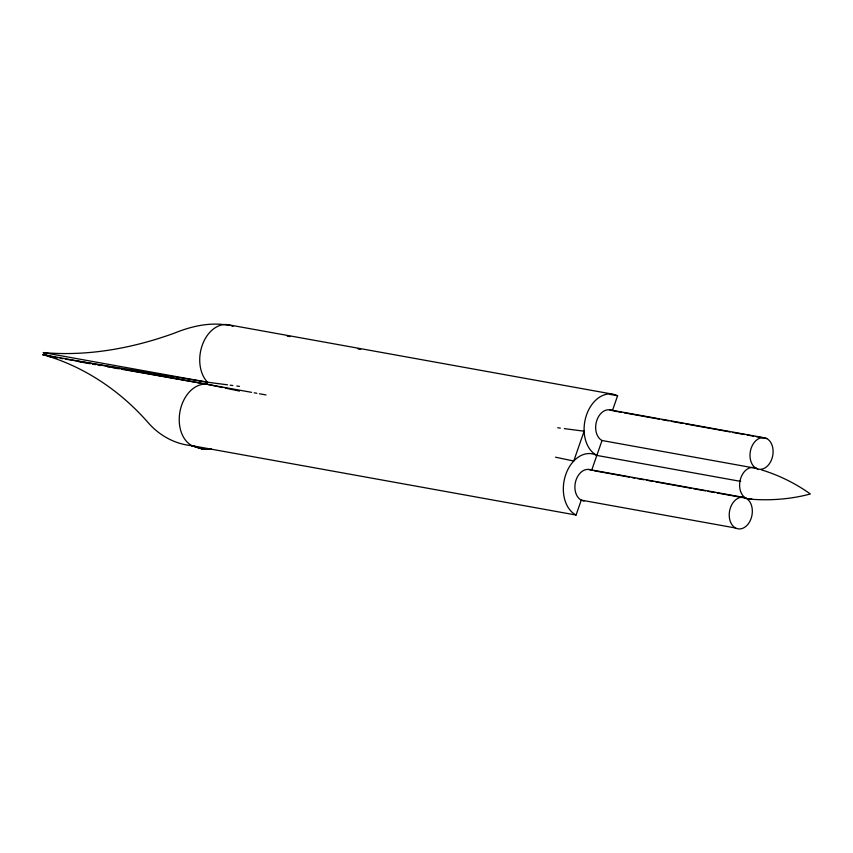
<?xml version="1.0" encoding="UTF-8"?>
<svg xmlns="http://www.w3.org/2000/svg" width="853" height="853" viewBox="0 0 853 853"><rect width="100%" height="100%" fill="white"/><g stroke="black" fill="none" stroke-linecap="round" stroke-linejoin="round"><path stroke-width="1.28" d="M121.68 369.264L206.789 384.245L207.492 382.208A31.934 22.786 -79.8 0 1 202.737 343.908A31.934 22.786 -79.8 0 1 229.852 325.057M210.606 448.742L203.377 449.2L191.968 445.682A31.934 22.786 -79.8 0 1 180.505 409.109A31.934 22.786 -79.8 0 1 207.034 384.287L207.737 382.261L227.548 384.831M251.603 392.337L42.65 354.603C83.647 366.033 120.284 390.759 148.177 422.672C159.223 435.435 175.046 444.221 191.968 445.682L576.063 515.041L581.256 500.135L735.595 528.007M609.724 394.363L617.593 395.792L612.401 410.698A15.972 11.388 -79.8 0 0 596.876 420.23A15.972 11.388 -79.8 0 0 602.026 440.511L591.641 470.323A15.972 11.388 -79.8 0 0 575.53 481.849A15.972 11.388 -79.8 0 0 584.113 501.01M206.789 384.245L207.492 382.208L65.436 359.145M202.875 449.158L191.477 445.586L202.875 449.158L211.32 448.614M748.827 499.069C769.417 500.786 790.368 499.368 810.35 493.972C795.422 483.31 778.746 475.121 761.207 469.779M56.213 357.748L48.354 356.362L43.354 352.577C87.816 356.543 132.663 348.248 174.417 333.139C191.605 326.113 210.659 321.773 229.18 325.43M230.193 385.172L232.826 385.524M236.793 386.036L239.437 386.377M557.713 427.769L560.346 428.121M564.313 428.632L584.124 431.202L573.738 461.025L555.538 457.208M57.546 357.865L42.65 354.603M60.179 358.292L62.802 358.718M78.465 361.661L81.088 362.13M83.701 362.589L90.247 363.741M92.87 364.199L95.493 364.657M98.106 365.127L100.729 365.585M107.275 366.737L109.888 367.195M112.511 367.654L119.057 368.805M227.506 324.609L611.889 394.022M287.248 336.135L289.871 336.604M358.036 348.92L360.659 349.389M609.554 409.813L763.883 437.685M613.712 410.933L621.56 412.351M624.172 412.82L659.486 419.196M662.109 419.665L668.645 420.849M671.258 421.318L683.029 423.451M685.652 423.92L730.115 431.949M732.738 432.428L744.509 434.55M747.121 435.019L753.657 436.203M756.28 436.672L766.74 438.559A15.972 11.388 -79.8 0 1 767.903 465.578A15.972 11.388 -79.8 0 1 750 456.27A15.972 11.388 -79.8 0 1 766.74 438.559M602.026 440.511L756.355 468.382M43.354 352.577L207.737 382.261M254.226 392.806L256.849 393.286M259.472 393.755L266.019 394.939M576.063 515.041A31.934 22.786 -79.8 0 1 565.784 474.492A31.934 22.786 -79.8 0 1 596.833 455.417L740.703 481.391M588.783 469.438L743.123 497.31M594.253 470.792L629.567 477.168M632.19 477.637L634.803 478.117M637.415 478.586L643.962 479.77M646.574 480.239L653.11 481.423M655.733 481.892L691.047 488.268M693.66 488.748L705.431 490.87M708.043 491.339L714.59 492.522M717.202 492.991L745.98 498.195A15.972 11.388 -79.8 0 1 747.143 525.203A15.972 11.388 -79.8 0 1 729.24 515.905A15.972 11.388 -79.8 0 1 745.98 498.195M207.034 384.287L222.633 387.55M225.235 388.094L239.544 391.09M231.589 325.953L233.029 326.304M596.833 455.417A31.934 22.786 -79.8 0 1 586.544 414.867A31.934 22.786 -79.8 0 1 617.593 395.792M751.834 498.877A15.972 11.388 -79.8 0 1 740.084 480.58A15.972 11.388 -79.8 0 1 758.072 469.534"/></g></svg>
